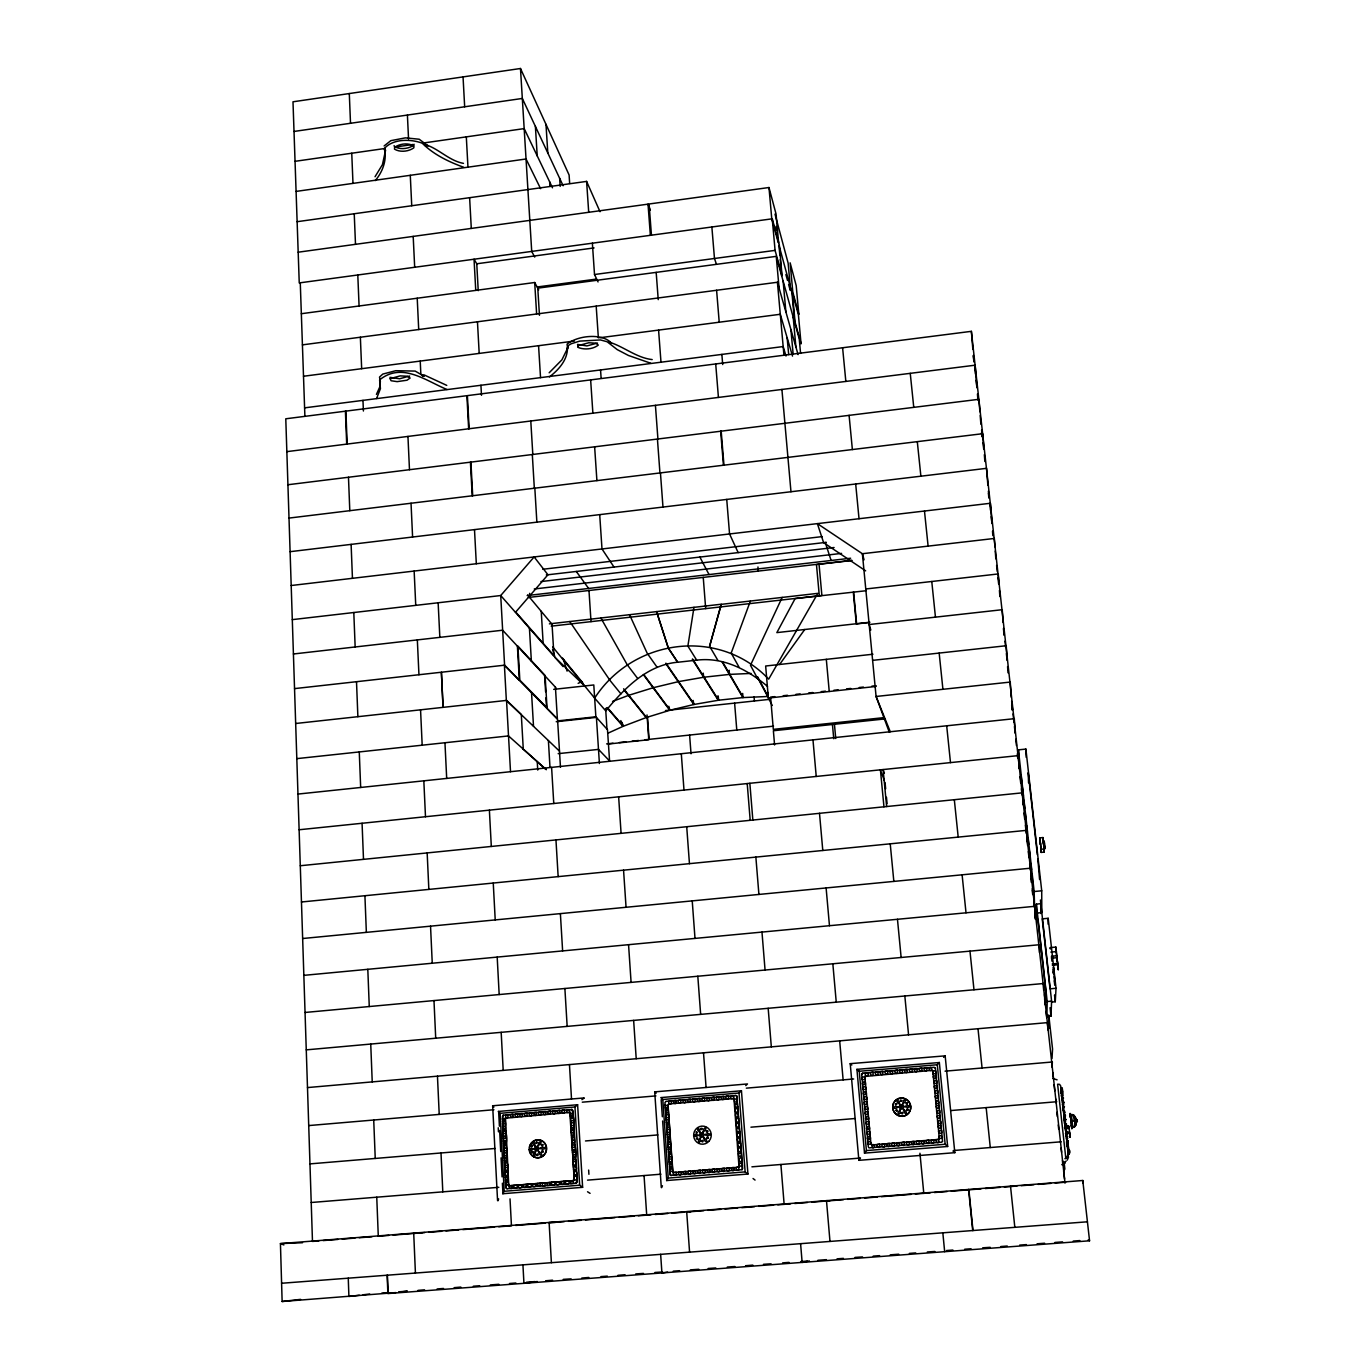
<?xml version="1.0" encoding="UTF-8"?>
<svg xmlns="http://www.w3.org/2000/svg" width="1370" height="1370" viewBox="0 0 1370 1370"><rect width="100%" height="100%" fill="white"/><g stroke="black" fill="none" stroke-linecap="round" stroke-linejoin="round"><path stroke-width="1.5" d="M1043.649 990.236L1043.666 983.506L306.263 1049.865M1040.892 849.862L1041.2 852.414L1044.214 852.123L1043.717 845.376M1082.762 1183.063L1082.779 1180.495L280.439 1243.6L282.134 1301.5L395.827 1292.595M868.135 1114.135C868.922 1107.645 860.942 1115.471 868.118 1114.17M867.227 1104.22C868.374 1100.435 862.638 1100.624 864.436 1104.323M1068.394 1154.841L1065.004 1158.729L1067.247 1157.958L1068.394 1154.841L1060.722 1086.033L1059.575 1084.338L1057.606 1084.218L1065.689 1157.016M722.435 661.693L743.293 697.57L767.679 696.491L767.748 692.312M1048.084 924.133L1048.187 918.294L1042.227 918.859L1050.019 988.832L1056.03 988.284L1048.187 918.294M1040.806 913.55L1040.72 903.703L1036.371 904.114L1047.194 1001.538L1046.903 1016.489L1050.995 1016.129L1051.595 1001.145L1040.412 899.987M1062.092 1092.061C1059.883 1091.856 1065.278 1095.178 1062.127 1096.599M1062.623 1100.761L1063.325 1102.199M1063.548 1109.751L1062.658 1108.467M1063.754 1113.331L1064.781 1114.94M1065.055 1122.938L1065.5 1121.413M1065.5 1126.5L1065.911 1127.75M1066.75 1145.954L1066.528 1141.604M1066.905 1139.823L1067.418 1138.641M1047.81 1029.863L1047.999 1022.585L307.496 1087.574M942.543 1141.313L935.385 1068.206M1049.129 1028.065L1048.615 1015.512M861.764 1074.457L861.953 1073.532M1067.932 1154.687L1069.576 1152.889M1052.023 1058.359L1052.554 1049.043L1048.769 1015.033M1051.509 1002.086L1055.26 1001.744L1056.03 988.284M1052.057 1067.213L1052.365 1061.99L945.043 1071.169M573.413 1180.632L509.846 1185.769L508.715 1184.725L505.513 1118.194L569.338 1112.457L570.485 1113.485L574.167 1180.238L573.242 1180.615L574.304 1178.217L569.8 1112.646M507.037 1188.766L505.804 1187.721L502.584 1126.568C507.962 1127.424 504.211 1120.934 505.136 1118.125C511.421 1118.776 505.342 1110.693 505.667 1117.783M741.273 1153.232L738.516 1153.454L738.738 1156.297L741.495 1156.074L741.581 1155.047L736.872 1096.462M508.561 1184.519L508.201 1182.104L505.53 1182.327M670.409 1175.049L664.947 1102.559L665.94 1101.497M667.43 1137.288L670.101 1137.1L670.204 1135.747L668.081 1105.676L665.186 1105.213M567.077 348.203L566.923 349.264L567.694 348.819M1061.887 1091.188L1062.212 1094.493M1061.459 1088.465C1063.873 1088.739 1061.596 1093.226 1061.236 1091.154M693.973 607.338L687.877 646.075L696.696 660.169C723.274 656.778 747.729 669.776 767.491 686.37M1062.692 1093.637C1064.284 1087.746 1059.421 1093.894 1062.178 1093.859M1062.384 1098.723L1062.504 1096.754M1063.171 1097.901L1062.144 1096.805M1062.606 1100.881L1063.497 1097.918M1063.411 1105.196L1062.538 1104.922M1063.942 1102.319L1063.069 1101.908M1063.308 1107.046L1063.428 1105.093M571.187 1130.592C575.811 1131.38 574.681 1111.601 570.108 1113.211M1064.233 1115.403L1064.37 1113.433M742.043 1163.147L739.286 1163.37L739.475 1166.298L742.335 1165.819L741.495 1156.074M741.153 1151.074C737.968 1154.345 736.632 1146.073 740.896 1148.283M508.201 1182.104L508.03 1177.258L505.273 1177.429M1065.86 1119.461L1064.61 1118.536M503.612 1146.005C508.321 1146.861 507.174 1127.03 502.704 1128.64M737.711 1106.72C734.508 1109.803 733.344 1101.788 737.505 1104.014M1066.339 1123.743L1065.089 1122.835M1066.237 1125.66L1065.466 1126.602M717.88 660.374L709.591 646.28L721.202 604.238L549.404 623.864M1066.819 1128.041L1065.569 1127.133M709.591 646.28L721.322 604.341L817.822 593.364L768.69 679.143C718.959 626.861 633.077 638.66 594.649 698.118L605.763 710.893C624.48 688.339 646.76 665.118 677.671 662.207L668.372 648.181L656.555 611.551L668.372 648.25L677.671 662.258L696.696 660.169M1066.1 1132.134L1066.836 1127.955M1066.134 1161.161L1062.435 1162.907M1063.086 1105.145L1063.582 1104.254M1062.555 1107.953L1063.634 1106.874M1063.548 1109.426L1064.456 1106.48M1064.028 1113.724L1065.124 1112.611L1064.302 1110.659M1064.507 1118.006L1065.295 1116.961M1066.75 1145.628L1067.538 1144.652M1061.253 1095.178L1061.39 1096.36M1065.363 1162.925L1061.767 1164.671M1066.511 1134.891L1065.449 1133.572M1067.298 1132.339L1065.963 1131.123M942.543 1141.261L941.841 1142.186L868.94 1147.872M939.358 1138.967L932.816 1071.049L935.641 1070.809L935.915 1073.618M1066.322 1136.381L1066.699 1134.377M1066.682 1134.617L1067.333 1132.254M861.781 1074.166L862.775 1073.241M864.83 1076.358L870.96 1144.19M669.827 1171.812L672.653 1170.939L670.101 1137.1M1067.675 1138.573L1066.442 1135.439M498.132 1200.702L498.629 1198.887M666.402 1122.578L669.108 1122.355M668.765 1117.458L666.06 1117.68M1067.829 1144.977L1067.316 1142.768M1068.257 1140.97L1066.768 1140.662M750.383 601.036L731.186 653.079L738.961 667.036M559.131 1181.745L511.969 1185.547C513.048 1191.386 507.876 1187.465 508.51 1184.742M1068.908 1149.584L1068.138 1145.08M1069.559 1152.941C1065.312 1155.441 1072.641 1151.93 1068.617 1149.413M414.1 144.278L413.689 145.203C408.397 148.953 400.023 149.912 394.389 146.487L394.098 145.597M572.934 1159.928C577.729 1160.784 576.273 1140.696 571.958 1142.494M574.595 1142.22L574.15 1132.665L571.307 1132.682M1067.196 1160.167L1068.463 1157.359L1068.001 1153.129M571.547 1135.422L574.167 1135.233M573.071 1115.728L570.314 1115.985M782.167 597.423L750.486 665.272L757.798 678.972M661.659 1187.619L662.463 1185.752M1063.582 1171.624L1064.85 1168.987L1064.147 1162.668M508.184 1179.964L505.496 1180.186M504.896 1170.425C509.469 1172.069 508.818 1160.202 504.571 1162.787M507.174 1162.514L506.643 1148.317L503.715 1148.094M384.114 145.956L390.827 140.665L405.4 137.856L419.186 139.226L428.039 145.888L425.385 145.768M505.599 1131.158L502.927 1131.38M502.67 1126.534L502.79 1115.248L572.146 1109.477M376.425 394.406L379.764 386.991L380.38 381.357M376.596 398.499L380.432 388.652L379.61 379.884C401.975 361.817 425.659 380.706 446.962 389.491M1066.031 1130.592L1065.346 1129.89M1067.675 1143.162L1067.607 1144.738M1074.765 1125.524L1075.09 1125.044A8.511 4.744 -27.4 0 0 1076.152 1123.383L1076.221 1123.417A8.734 8.014 62.9 0 1 1075.262 1125.609L1074.919 1126.037A10.121 7.826 53 0 1 1073.275 1127.253A9.795 6.422 -45.9 0 0 1074.851 1125.249L1075.193 1124.787A8.494 4.298 -25.5 0 0 1076.204 1123.246L1076.186 1123.537A8.682 8.117 69.3 0 1 1075.21 1125.763L1074.851 1126.208M864.915 1076.46L931.942 1070.347M779.598 664.484L804.721 629.515M1065.021 1183.149L971.381 331.334L467.393 395.622L469.139 428.741M375.037 176.73L382.418 164.691L385.604 150.169M375.209 180.617C382.418 172.226 386.648 161.026 384.816 149.912M860.189 1158.404L858.887 1160.339L954.821 1152.684L952.955 1150.988M500.118 1113.331L504.211 1191.284L502.687 1193.732L582.627 1187.328L577.609 1104.734L574.955 1106.977L500.118 1113.331L498.32 1111.447L577.609 1104.734M662.806 1099.493L668.269 1178.063L666.591 1180.546L747.934 1174.039L741.444 1090.777L739.012 1093.02L662.806 1099.493L660.819 1097.593L741.444 1090.777M939.358 1062.538L856.918 1069.353L859.247 1071.271L866.422 1150.577L864.487 1153.112L947.663 1146.485L945.163 1144.275L937.303 1064.747L939.34 1062.452L947.663 1146.485M943.639 1057.349L945.146 1055.688L954.821 1152.684M515.462 612.339L547.949 574.766L534.129 556.939L500.718 595.539L292.307 619.634M745.742 1085.622L747.489 1083.944L654.706 1091.873L661.282 1187.499M581.908 1099.63L584.236 1098.072M741.872 1161.024C738.413 1164.055 737.711 1155.646 741.752 1158.404M1065.243 1121.722L1065.877 1119.358M739.012 1167.034L733.977 1098.74M741.992 1169.638L742.266 1165.99M740.348 1141.227C737.214 1144.07 735.93 1136.227 740.177 1138.453M739.954 1136.278C736.7 1139.258 735.639 1131.226 739.8 1133.521M739.577 1131.346C736.306 1134.326 735.262 1126.294 739.406 1128.589M739.201 1126.414C735.724 1129.496 735.022 1121.174 739.029 1123.674M549.147 372.794L561.888 359.865L568.071 347.295M549.404 376.921C559.491 369.249 569.526 357.775 567.06 344.11C578.311 335.051 603.023 333.133 611.482 343.236M738.43 1116.584C735.159 1119.547 734.132 1111.55 738.276 1113.827M672.173 1166.675L669.433 1166.897M497.567 1200.617L492.652 1105.778L583.808 1097.952M738.053 1111.669C734.919 1114.512 733.669 1106.703 737.882 1108.929M669.091 1161.966L671.814 1161.743M671.471 1156.794L668.8 1156.982M671.129 1151.862L668.406 1152.101M670.786 1146.947L668.115 1147.135M409.613 376.014L399.629 378.771L389.936 377.349M670.444 1142.015L667.772 1142.203M669.742 1132.185L667.087 1132.373M669.399 1127.287L666.676 1127.51M597.525 343.048L586.908 345.925L577.506 344.401M574.081 1179.604C578.328 1181.916 577.849 1173.867 573.944 1176.779M573.824 1174.672C578.072 1176.916 577.472 1169.038 573.653 1171.864M573.533 1169.757C577.746 1172.052 577.232 1164.038 573.362 1166.949M508.39 1184.913L505.667 1185.136M573.225 1164.842C577.489 1167.069 576.89 1159.208 573.071 1162.034M668.029 1107.696L665.375 1107.902M575.349 1154.807L572.711 1154.996M572.352 1150.132L575.058 1149.909M574.749 1145.012L572.061 1145.234M574.458 1140.131L571.838 1140.319M505.153 1175.323C509.383 1177.532 508.869 1169.723 505.016 1172.514M668.834 1104.049L667.875 1104.836L672.944 1172.001M742.197 1169.672L670.581 1175.409M938.981 1139.361L872.125 1144.943L870.892 1144.138M1062.572 1103.021L1062.966 1100.915M1063.565 1104.357L1063.976 1102.199M1065.363 1128.075C1065.055 1125.592 1069.696 1124.599 1069.216 1128.503M1067.881 1143.025L1068.292 1140.885M1062.127 1091.547L1061.579 1091.873M507.311 1165.305L504.639 1165.527M507.054 1160.424L504.383 1160.647M573.585 1125.489L570.965 1125.678M506.797 1155.544L504.211 1155.715M931.84 1070.227C931.463 1062.983 925.795 1071.974 932.216 1070.432M573.294 1120.609L570.673 1120.814M503.869 1150.886L506.54 1150.663M506.027 1140.919L503.355 1141.141M578.14 683.322L581.873 681.626M608.246 733.053L623.042 726.357L620.815 720.603M505.77 1136.055L503.098 1136.278M1061.116 1092.969L1061.921 1093.157M504.999 1121.499L502.413 1121.688M559.662 1110.402C560.998 1117.663 553.223 1109.649 559.679 1110.419M564.389 1110.025C557.915 1109.306 565.724 1117.252 564.354 1109.991M612.561 701.423L628.419 695.412M607.321 707.537L623.401 726.203L646.178 717.572L624.532 690.548M690.12 1099.357C686.695 1098.141 686.61 1103.946 690.412 1102.114M628.813 695.275L653.096 687.757M668.817 706.269L669.81 710.294L646.537 717.452L623.624 688.802M424.871 144.569C437.818 147.84 449.137 160.924 463.471 163.355M608.845 342.055C622.956 345.993 636.365 357.861 652.188 359.574M1067.966 1154.002L1068.651 1154.328M511.935 1185.564L509.64 1185.752M516.644 1185.187C519.675 1188.972 511.832 1189.434 513.973 1185.375M653.49 687.654L678.218 681.695M693.134 700.43L693.871 704.505L670.187 710.174L643.746 674.519M544.9 1182.892L545.123 1185.701M549.61 1182.515L549.849 1185.324M554.336 1182.139C557.179 1185.803 549.593 1186.471 551.682 1182.327M537.519 1183.475L537.674 1186.283L540.414 1186.077M556.408 1181.95C554.062 1186.146 561.923 1185.427 559.097 1181.728L573.225 1180.615L573.482 1183.406L570.759 1183.611L570.708 1180.803M568.516 1180.991C571.598 1184.673 563.464 1185.392 565.861 1181.18M503.441 1115.266L502.43 1116.464L506.232 1188.03M668.577 1103.98L733.686 1098.569M575.965 1183.2L577.301 1182.002L573.003 1110.488L571.53 1109.392M738.961 1167.189L673.937 1172.497L672.55 1171.71M1063.771 1111.224L1063 1109.083M1065.278 1117.064L1065.398 1115.06M1067.966 1148.916L1067.761 1147.032M1061.647 1093.072L1061.784 1092.198M809.379 1260.931L802.135 1262.404L800.594 1243.669M695.378 1170.699C696.799 1178.131 688.785 1169.877 695.395 1170.716M569.167 1112.423C563.104 1113.399 569.869 1105.659 569.886 1112.56M676.42 1175.1L673.663 1175.306L672.875 1172.189M733.772 1167.634C727.624 1166.658 735.022 1175.083 733.858 1167.6M733.275 1098.5C726.888 1099.87 733.96 1091.256 733.96 1098.654M678.612 681.609L703.683 677.242L703.221 673.115M717.794 696.131L718.257 700.275L694.247 704.42L666.077 663.32M421.446 374.883L424.152 374.935L446.757 385.381M667.584 1272.062L661.915 1272.936L660.648 1254.338M569.663 183.443L569.098 174.983L520.48 68.5L292.992 101.791L299.242 282.922L772.252 218.806L779.273 244.528L782.03 275.37L775.077 250.385L772.252 218.806M294.002 131.452L522.33 98.452L563.121 185.755M295.047 161.317L385.073 148.474M395.485 146.984L413.021 144.484M422.559 143.114L524.179 128.609L552.504 187.81M296.074 191.406L526.046 158.988L540.602 188.666M297.119 221.7L586.6 181.405L600.026 211.733M298.18 252.2L648.027 204.147L650.356 210.107M778.605 242.558L776.037 213.96L768.981 187.519L649.089 203.993L651.435 235.178M594.066 247.919L476.76 263.776L478.233 290.68M540.191 1186.112L540.225 1183.252M301.332 313.713L534.694 282.511L538.701 289.858M592.371 243.192L594.511 274.514L775.077 250.385M537.348 1281.515L523.939 1283.313L522.929 1264.852M537.331 286.964L596.207 279.12M302.41 344.863L777.424 282.254L798.076 354.607M303.506 376.253L574.372 341.044M599.632 337.756L780.283 314.278L792.528 356.114M304.602 407.849L783.16 346.559L786.003 356.029M286.844 451.638L975.132 365.191L976.947 387.83M287.923 484.74L978.916 399.304L979.893 411.771M289.001 518.083L982.718 433.691L983.934 449.36M399.406 1292.133L407.335 1291.174M290.097 551.682L986.571 468.334L987.856 485.288M359.3 1295.232L348.905 1296.482L348.254 1278.176M363.118 1294.787L369.677 1293.999M291.193 585.521L990.442 503.269L991.948 523.528M542.811 569.269L822.325 536.595M546.322 574.955L826.333 542.332M540.944 581.582L834.09 547.52M534.249 588.98L841.591 553.394M527.159 595.556L850.616 558.224M528.443 597.457L851.524 560.381M852.072 560.45L816.469 564.56L819.328 596.036M282.134 1301.5L300.595 1299.359M293.42 653.987L502.636 630.217L555.758 687.534M865.771 588.98L998.268 573.944L998.987 584.219M551.202 626.158L821.88 595.436L819.02 563.943M865.874 590.761L795.114 598.604L776.858 632.615L869.933 622.237M868.922 622.528L856.318 623.932L853.304 592.183M1069.336 1153.437L1068.309 1153.454M294.55 688.613L504.588 665.186L519.35 680.205L517.398 646.143M553.703 689.367L593.792 684.966L595.864 716.784L607.492 729.696L609.564 760.932L598.502 749.39L558.172 753.654M872.947 654.226L765.659 666.008L768.347 698.066L772.286 705.447M704.094 677.191L729.405 674.417L729.2 670.255M295.68 723.497L506.54 700.412L521.302 714.524L523.271 749.099M872.621 660.357L1006.231 645.732L1007.173 660.323M544.9 1185.735L542.52 1185.906L542.246 1183.098M549.627 1185.358L547.246 1185.529L546.955 1182.704M692.706 659.193L718.651 700.207L742.9 697.587L742.694 693.425M774.803 696.628L770.591 697.09L773.314 729.371L883.462 717.674M783.246 695.72L787.476 695.275M795.919 694.35L800.131 693.905M808.574 692.997L812.804 692.535M821.246 691.627L825.459 691.165M833.902 690.257L838.132 689.795M846.574 688.887L850.787 688.442M859.23 687.517L863.442 687.072M871.885 686.147L876.115 685.702M557.744 720.894L595.864 716.784M768.347 698.066L876.012 686.456M556.22 721.716L596.412 717.383L599.409 763.484M665.443 710.568L769.084 699.402M296.81 758.637L508.51 735.93L546.356 769.717M606.636 743.876L613.024 743.208M619.394 742.523L625.782 741.838M632.169 741.17L638.557 740.485M644.928 739.8L773.536 726.151M608.503 744.013L648.781 739.731L647.017 714.934M884.797 718.942L773.382 730.741L774.581 744.955M297.958 794.069L1014.314 718.685L1015.153 733.019M1062.041 1088.174L1061.168 1088.328L1062.401 1088.122M1018.869 758.089L1018.424 749.852L1025.89 749.082L1041.714 890.808L1041.816 912.608L1034.761 913.276M299.122 829.758L1018.407 755.606L1019.109 768.707M1062.195 1093.346L1061.63 1093.174M300.287 865.737L1022.534 792.819L1023.133 804.909L1022.688 800.885M301.468 901.991L1026.695 830.34L1027.175 841.385M1040.241 844.023L1039.899 837.875L1042.93 837.567L1043.906 846.026M1041.2 852.414L1041.183 849.263L1044.214 848.972M302.65 938.518L1030.891 868.169L1031.387 882.383M1034.538 905.364L1034.144 891.528L1041.714 890.808M303.849 975.354L1035.103 906.289L1035.446 919.253L1035.035 915.16M305.048 1012.464L1039.368 944.735L1039.487 952.578M1050.328 947.612L1050.328 948.982L1050.311 947.578L1055.876 947.115L1058.291 969.96L1057.623 961.654M1050.876 952.099L1056.424 951.602M1051.407 956.26L1056.972 955.746M1051.492 957.048L1051.595 958.195L1057.143 957.681M1052.246 963.932L1057.811 963.418M1052.348 965.268L1057.897 964.771M1068.412 1154.242L1069.508 1153.061M1047.194 1001.538L1051.595 1001.145M308.729 1125.575L493.919 1109.734M582.284 1102.182L655.905 1095.897M746.359 1088.157L853.664 1078.978M665.957 1101.36L735.913 1095.521M734.166 1098.946L737.077 1099.048M851.815 1065.038L850.119 1063.668L945.163 1055.859M859.247 1071.271L937.303 1064.747M862.706 1073.121L934.169 1067.281L935.402 1068.309M933.107 1073.875L935.915 1073.635M502.191 1118.947L504.948 1118.793M737.3 1101.857L734.56 1102.079L734.508 1099.75M502.447 1123.794L505.188 1123.64M570.502 1118.125L573.122 1117.834M665.529 1110.094L668.183 1109.803M1053.102 1078.618L1057.092 1079.817M665.666 1112.817L668.372 1112.594M665.803 1114.923L668.526 1114.683M570.725 1122.92L573.482 1122.766M503.03 1133.555L505.701 1133.332M571.085 1127.852L573.773 1127.63M666.145 1119.804L668.92 1119.65M503.287 1138.419L505.872 1138.145M666.539 1124.77L669.211 1124.479M738.601 1118.691C734.919 1116.413 735.125 1124.325 738.824 1121.499M503.543 1143.282L506.129 1143.008M571.598 1137.562L574.372 1137.391M666.882 1129.668L669.605 1129.445M309.962 1163.883L495.101 1148.471M585.487 1140.953L657.857 1134.925M750.931 1127.185L854.812 1118.536M951.003 1110.539L1056.767 1101.737M667.224 1134.583L669.896 1134.292M864.436 1104.477L867.227 1104.254M936.035 1103.603C943.536 1103.809 933.912 1097.164 936.035 1103.586M503.972 1152.975L506.729 1152.804M572.266 1147.392L574.955 1147.169M667.515 1139.429L670.307 1139.275M504.314 1157.907L507.003 1157.684M572.472 1152.221L575.246 1152.067M667.926 1144.412L670.649 1144.19M572.848 1157.188L575.468 1156.914M668.269 1149.327L670.923 1149.053M740.502 1143.333C736.495 1141.056 737.334 1149.036 740.725 1146.159M504.828 1167.685L507.431 1167.411M668.611 1154.259L671.334 1154.037M668.954 1159.191L671.677 1158.969M1064.439 1127.784L1069.062 1127.407L1069.764 1133.898M669.245 1164.072L672.036 1163.918M1066.545 1132.579L1069.628 1132.322M1066.596 1133.487L1069.713 1133.315M937.988 1123.537L940.813 1123.314M866.422 1150.577L945.163 1144.275M669.639 1169.072L672.379 1168.85M311.23 1202.5L498.834 1187.311M587.542 1180.135L660.905 1174.193M751.907 1166.829L860.497 1158.044M953.674 1150.509L1061.219 1141.792M506.951 1188.766L576.29 1183.218L576.821 1179.382M504.211 1191.284L579.664 1185.204L582.627 1187.328M668.269 1178.063L745.143 1171.881L747.934 1174.039M318.85 1240.929L312.48 1241.425L285.782 418.792L466.896 395.69L468.66 428.81M323.097 1240.586L337.962 1239.422M342.209 1239.096L354.95 1238.086M359.18 1237.761L371.921 1236.75M388.857 1235.415L378.291 1236.254L376.75 1197.192M393.087 1235.089L424.786 1232.589M429.015 1232.264L441.705 1231.27M445.918 1230.928L458.608 1229.935M462.837 1229.609L494.536 1227.109M498.766 1226.784L511.455 1225.79L510.017 1198.887M515.668 1225.448L545.26 1223.119M549.49 1222.793L564.286 1221.629M568.516 1221.304L581.188 1220.293M585.418 1219.968L615.01 1217.639M619.24 1217.313L634.036 1216.149M638.266 1215.806L650.938 1214.813M655.168 1214.488L667.858 1213.495M672.088 1213.152L684.777 1212.159M689.007 1211.816L703.803 1210.669M708.033 1210.326L720.723 1209.333M724.953 1208.991L737.625 1207.997M741.855 1207.672L754.545 1206.679M758.774 1206.336L773.571 1205.172M777.8 1204.846L790.49 1203.853M794.72 1203.511L807.409 1202.517M811.656 1202.175L843.389 1199.692M847.619 1199.349L860.309 1198.356M864.538 1198.031L877.245 1197.02M881.475 1196.695L911.084 1194.366M915.314 1194.024L930.144 1192.859M934.374 1192.534L947.081 1191.54M951.328 1191.198L980.971 1188.869M985.201 1188.543L1000.032 1187.379M1004.279 1187.036L1016.985 1186.043M1021.215 1185.701L1033.922 1184.707M1038.152 1184.382L1050.858 1183.372M1055.105 1183.046L1065.689 1182.207M1069.353 1153.386L1068.275 1153.985M281.586 1283.262L1087.42 1221.8M381.819 1293.109L388.344 1292.544M398.67 1291.841L407.078 1291.208M417.987 1290.386L424.597 1289.821M437.133 1288.947L443.52 1288.468M454.155 1287.663L460.851 1287.081M473.301 1286.225L479.688 1285.745M490.323 1284.94L498.834 1284.289M509.486 1283.502L515.856 1283.022M526.508 1282.217L535.019 1281.584M545.654 1280.779L552.555 1280.179M563.224 1279.374L571.17 1278.861M581.805 1278.056L588.826 1277.457M600.951 1276.617L607.321 1276.138M617.956 1275.333L625.08 1274.734M635.749 1273.929L643.489 1273.415M654.946 1272.473L662.635 1271.976M673.269 1271.172L679.64 1270.692M690.274 1269.887L698.786 1269.254M708.136 1268.483L715.791 1267.969M727.299 1267.044L734.937 1266.531M745.571 1265.726L752.832 1265.109M763.467 1264.322L771.087 1263.808M782.63 1262.883L789.017 1262.386M800.868 1261.564L807.255 1261.085M817.89 1260.297L826.401 1259.646M837.036 1258.842L843.406 1258.362M854.983 1257.42L862.552 1256.924M873.187 1256.136L879.574 1255.639M890.209 1254.851L898.72 1254.201M909.355 1253.413L915.742 1252.933M927.336 1251.975L934.888 1251.478M946.499 1250.536L952.886 1250.056M964.686 1249.252L971.073 1248.755M982.684 1247.813L990.219 1247.316M1000.871 1246.529L1007.258 1246.032M1019.691 1245.107L1026.421 1244.594M1037.056 1243.806L1044.591 1243.224M1054.951 1242.453L1062.606 1241.871M1073.241 1241.083L1079.851 1240.569M1082.779 1180.495L1089.561 1240.792L388.155 1293.537L387.419 1275.196M865.6 1075.775C863.288 1068.703 872.536 1075.964 865.994 1075.758M673.783 1172.48L676.215 1172.275L676.403 1175.083M729.816 674.382L751.034 673.423M302.53 1242.727L280.439 1243.6L283.881 1244.953M421.874 1232.863L413.706 1233.12L415.418 1273.055M422.542 376.133L424.22 376.322L415.178 371.082L395.776 370.705L382.795 374.078L379.49 377.092L380.209 380.278M555.329 1222.348L549.113 1222.468L551.391 1262.678M690.908 1211.662L686.678 1211.645L689.572 1252.146M590.076 1193.356L587.542 1191.763M735.707 1095.435L736.717 1095.794M1067.778 1136.655L1066.905 1136.278M1066.528 1138.538L1067.007 1140.063M1067.607 1142.854L1066.733 1142.563M871.902 1144.892C872.022 1152.478 878.05 1142.974 871.474 1144.789M671.403 1175.546L670.341 1175.237M829.723 1200.839L826.487 1200.651L829.98 1241.425M650.716 363.221L628.453 355.481L617.219 349.607L607.133 341.746L600.505 339.948L579.715 341.113L571.221 343.75L568.567 345.326L567.317 348.442M655.065 1091.993L656.076 1093.277M463.676 167.26C448.624 161.78 433.691 154.639 422.217 143.182C410.452 138.832 392.967 138.644 384.234 148.628L384.61 150.392M755.058 1180.084L753.038 1178.508M1088.157 1239.953L1089.561 1240.792M865.652 570.862L823.61 542.657L817.376 523.631L862.381 553.72L994.346 538.461L994.945 546.853M572.078 1109.495L572.831 1112.971M523.152 749.116L545.825 769.358M559.491 751.154L506.352 700.378L504.4 665.152L557.539 719.216L560.467 767.234M552.555 649.329L555.073 657.463L584.682 685.959M493.868 1107.131L492.652 1105.778M1062.332 1104.58L1063.154 1105.778M553.908 656.127L500.718 595.539L504.588 665.186M555.073 657.463L563.087 666.591M515.959 612.287L553.96 655.613L552.042 624.309L527.638 595.025M606.944 707.691L623.042 726.357M562.471 658.062L582.764 682.825M552.709 646.948L594.649 698.118M620.935 693.888L610.198 680.684L569.766 621.552M637.444 678.201L627.135 664.604L600.899 618.024M643.352 674.622L669.81 710.294M576.29 571.461L588.638 588.466M656.983 667.104L647.171 653.216L629.532 614.702M856.918 1069.353L864.521 1153.146M665.649 663.405L693.871 704.505M614.017 567.077L601.995 548.959L599.7 514.64M692.278 659.244L718.257 700.275M477.137 264.427L474.037 259.221L475.75 290.389M722.024 661.727L742.9 697.587M534.728 257.08L531.714 251.412L520.48 68.5M757.593 676.797L768.073 696.491M757.182 676.814L767.679 696.491M699.882 557.076L709.026 574.561M736.683 1095.914L742.677 1168.644M594.511 274.514L598.056 281.946M738.156 552.607L729.559 533.957L726.734 499.433M890.277 731.751L876.081 696.474L862.381 553.72L864.042 559.816M889.233 732.025L876.081 696.474L1010.255 682.072L1011.197 697.159M621.929 722.367L623.401 726.203M884.369 780.626L880.413 769.837L883.958 806.81M884.404 773.159L883.102 769.563L886.647 806.536M716.424 264.187L714.472 258.485L711.869 226.992M825.271 542.469L831.111 560.484M563.395 659.244L567.094 671.146M870.806 630.029L869.179 624.532L1002.241 609.701L1003.097 622.46M776.807 258.416L799.241 338.818L800.577 353.409M785.883 274.514L787.527 280.473M788.606 284.446L790.25 290.389M778.246 242.61L771.772 218.875L768.981 187.519M774.992 214.114L788.127 263.091L790.593 290.286M932.799 1070.963L933.107 1073.84M670.272 1174.792L665.358 1104.751M1077.128 1119.787L1077.334 1121.568L1077.128 1119.632M1069.987 1137.032L1069.628 1134.24M1072.641 1127.904C1073.053 1128.863 1071.203 1112.406 1071.134 1114.495M1071.46 1125.815L1071.837 1128.88L1071.323 1125.249M1060.928 1088.157L1068.138 1152.941M1043.94 848.578L1043.837 846.523M1040.909 848.869L1040.806 846.814M1051.595 958.195L1051.954 961.192M1063.839 1117.817L1064.147 1120.369M1043.238 841.266L1043.58 844.194M1056.955 957.253L1057.212 961.603M1069.816 1135.131L1070.038 1136.792L1069.319 1131.877M1068.925 1127.441C1068.48 1124.753 1069.782 1133.264 1068.634 1125.815M1058.085 967.443L1058.325 969.207L1058.239 967.871M1068.857 1153.951L1069.508 1151.81M1043.906 849.571L1044.214 852.123M1057.16 959.668L1057.126 960.678M1039.899 837.875L1040.549 844.502M1040.429 843.372L1040.07 840.752L1040.429 844.776M1070.878 1119.53L1070.107 1113.365L1071.032 1120.9M1053.461 970.782L1053.273 969.498L1053.427 971.484M1053.359 972.871L1053.188 971.604L1053.324 973.573M1054.849 996.024L1055.037 997.291L1054.883 995.408M1044.591 845.547C1046.063 857.26 1043.289 832.018 1044.454 844.382M1056.732 957.287L1055.842 947.064M1055.328 985.321L1053.376 967.237L1053.53 969.241M1054.129 976.759L1055.02 984.756M1054.249 980.8L1054.694 984.756M1054.523 995.048L1055.26 1001.744M1037.381 854.76L1028.219 772.714L1028.562 782.886M1037.861 858.956L1039.573 879.506M1066.357 1123.657L1066.545 1125.592M1061.973 1090.623L1062.161 1093.705M1050.054 1007.686L1050.995 1016.129M1037.895 919.253L1045.67 989.226L1045.515 1002.617L1044.574 994.106M1018.424 749.852L1034.144 891.528M1021.027 774.906L1021.951 783.332M1022.414 787.544L1023.356 795.97M1023.818 800.166L1024.76 808.591M1025.222 812.804L1025.925 819.123M1026.627 825.425L1027.329 831.744M1028.031 838.063L1028.716 844.382M1029.418 850.684L1030.12 857.003M1030.822 863.323L1031.524 869.642M1031.987 873.837L1032.586 882.143M1044.574 995.373L1045.738 1005.922M974.019 361.629L973.334 355.446L973.864 361.8M974.721 367.828L975.406 374.01M976.091 380.209L976.776 386.391M981.605 430.111L982.307 436.396M983.009 442.681L983.694 448.966M988.369 491.145L989.071 497.533M989.791 503.903L990.493 510.291M991.195 516.661L991.914 523.049M996.606 565.467L997.274 571.564M997.959 577.66L998.627 583.757M1003.611 628.779L1004.296 634.961M1004.981 641.16L1005.683 647.342M1006.368 653.541L1007.053 659.741M1011.659 701.354L1012.584 709.728M1013.046 713.924L1013.971 722.315M1014.434 726.511L1015.136 732.796M1019.999 776.756L1020.684 782.784M1021.352 788.812L1022.02 794.857M1024.024 813.009L1024.691 819.089M1025.376 825.168L1026.267 833.285M1026.712 837.327L1027.62 845.478M1028.305 851.609L1028.973 857.723M1029.658 863.853L1030.343 869.984M1035.343 915.229L1035.806 919.373M1044.591 998.679L1045.293 1004.998M1045.995 1011.334L1046.697 1017.653M1047.399 1023.972L1047.862 1028.202M1052.776 1072.556L1053.444 1078.652M1054.129 1084.732L1054.797 1090.828M1055.688 1098.946L1056.15 1103.004M1061.133 1148.06L1061.596 1152.187M1062.504 1160.441L1062.966 1164.568M1063.873 1172.823L1064.558 1179.022M1032.346 890.072L1032.655 894.336M1056.835 1112.337L1057.315 1116.55M1058.239 1124.975L1058.702 1129.188M718.188 696.08L718.651 700.207M1040.532 843.321L1040.875 846.335M1071.066 1120.814L1071.289 1122.835M1064.267 1121.499L1064.507 1123.708M1057.041 958.589L1056.938 957.579M1043.461 844.468L1043.238 842.293M1071.186 1122.287L1071.563 1126.431L1071.323 1123.588M1040.686 845.667L1041.183 849.263M1010.512 1186.18L1014.827 1227.332M1031.25 878.307L1031.661 882.4M1032.295 888.548L1032.929 894.696M1033.768 902.881L1034.196 906.974M1015.786 739.252L1016.437 745.503M1017.293 753.825L1017.722 757.987M910.245 373.342L913.756 407.352M917.301 441.654L920.88 476.195M924.476 511.027L928.106 546.116M931.771 581.496L935.453 617.151M939.169 653.079L942.92 689.298M946.687 725.809L950.489 762.611M954.325 799.703L958.195 837.104M962.1 874.813L966.021 912.814M969.977 951.14L973.984 989.774M978.009 1028.733L982.067 1068.001M986.16 1107.611L990.287 1147.546M968.864 1189.451L972.991 1230.517M968.573 1189.485L972.717 1230.534M942.834 1232.829L944.666 1251.683M1069.901 1135.85L1069.987 1137.032M885.037 782.424L885.654 788.778M886.458 797.237L887.075 803.591M842.601 347.757L845.838 381.425M849.092 415.35L852.38 449.548M855.685 484.004L859.024 518.733M890.226 843.817L893.839 881.407M897.47 919.287L901.135 957.493M904.834 995.99L908.567 1034.812M919.938 1153.232L923.791 1193.373M853.613 591.977L856.61 623.71M940.813 1123.28C941.858 1119.376 936.087 1119.735 937.988 1123.503M834.45 724.268L835.734 738.516M832.446 724.49L833.748 738.738M826.315 659.347L829.244 691.49M794.617 322.258L791.946 292.786L778.965 245.196L779.872 255.471M793.196 317.138L795.901 346.952M861.696 1074.354L868.357 1146.981M790.918 329.536L793.127 353.991M783.126 281.055L785.9 311.949M780.249 259.581L781.722 276.021M787.151 337.756L788.675 354.59M776.088 226.358L776.447 230.451M850.239 1063.822L858.887 1160.339M779.068 287.991L776.242 256.361L537.776 288.162L539.455 315.288M777.424 282.254L783.897 354.693M781.91 389.457L790.969 491.744M812.975 739.869L816.229 776.447M819.5 813.318L822.788 850.479M826.11 887.948L829.466 925.709M832.84 963.778L836.248 1002.172M839.673 1040.875L843.132 1079.885M757.952 566.974L758.295 571.136M754.065 696.851L754.408 700.978M716.596 290.269L719.216 322.224M721.87 354.402L722.692 364.54M971.381 331.334L972.854 349.418M715.705 363.94L718.428 397.437M721.185 431.173L723.959 465.166M749.852 783.297L752.849 820.048M755.863 857.089L758.912 894.439M761.977 932.079L765.059 970.029M768.176 1008.303L771.327 1046.868M780.9 1164.483L784.137 1204.35M720.671 431.242L723.446 465.235M747.215 783.572L750.195 820.322M734.611 703.118L736.786 730.056M980.201 415.607L980.886 424.238M981.536 432.56L981.862 436.705M977.444 394.012L977.94 400.194M984.345 454.669L984.876 461.519M703.238 577.301L705.687 608.622M739.012 1093.02L745.143 1171.881M988.455 493.251L988.815 497.995M656.179 272.373L658.234 299.636M992.514 531.149L992.839 535.67M689.607 735.056L691.028 753.774M658.576 330.101L660.991 362.211M648.027 204.147L650.373 235.332M655.425 405.349L657.925 438.999M660.443 472.89L662.977 507.054M681.301 753.74L683.99 790.079M686.712 826.726L689.452 863.665M692.227 900.878L695.001 938.416M697.809 976.245L700.652 1014.365M703.512 1052.811L706.081 1087.489M657.429 439.051L659.946 472.958M995.254 551.048L995.819 558.857M690.206 1099.305L690.412 1102.096M647.462 716.664L649.072 739.372M999.432 590.367L999.86 596.532M661.162 1099.733L662.344 1116.755M662.635 1121.003L666.762 1180.563M1003.491 628.316L1003.953 635.063M596.19 306.144L598.365 337.928M600.557 369.951L601.105 378.017M586.6 181.405L588.706 212.281M590.641 379.901L592.885 413.209M618.641 796.826L621.089 833.354M623.555 870.173L626.056 907.282M628.556 944.683L631.09 982.393M633.642 1020.41L636.211 1058.719M644.054 1175.563L646.708 1215.156M594.631 446.825L596.909 480.63M605.608 708.41L606.978 729.114M588.98 590.47L591.018 621.637M1007.584 666.556L1007.995 672.807M559.645 178.323L560.176 186.406M545.979 124.327L547.812 153.012M549.661 181.868L549.918 186.012M1011.694 705.122L1011.985 709.968M535.396 126.417L537.228 155.906M534.694 282.511L536.629 313.987M538.564 345.702L540.534 377.64M588.655 1170.066L588.912 1174.295M555.432 687.175L557.367 718.908L546.562 707.913L545.945 697.792M574.955 1106.977L579.664 1185.204M573.876 1130.353L573.996 1132.459M575.64 1159.705L575.76 1161.811M575.931 1164.62L576.068 1166.726M576.222 1169.535L576.359 1171.641M576.53 1174.45L576.65 1176.573M530.789 421.001L532.81 454.463M534.831 488.182L536.869 522.158M551.596 767.371L553.771 803.505M555.963 839.93L558.155 876.629M560.381 913.619L562.625 950.917M564.885 988.506L567.163 1026.387M569.458 1064.576L571.513 1099.031M532.313 454.532L534.334 488.234M541.236 611.345L543.154 643.283M544.609 675.513L545.585 691.713M548.394 740.553L549.986 767.251M529.625 593.347L529.865 597.474M563.823 1181.351C566.769 1185.153 558.737 1185.701 561.135 1181.574M529.437 628.248L531.372 661.213M537.245 761.583L537.742 770.06M531.543 692.775L533.512 726.323M535.499 1183.646C538.324 1187.465 530.687 1187.893 532.81 1183.851M506.54 700.412L510.513 771.704M530.789 1184.022C533.615 1187.858 525.977 1188.269 528.101 1184.228M526.08 1184.399C528.906 1188.235 521.268 1188.646 523.391 1184.622M477.462 321.796L479.192 353.409M480.938 385.261L481.487 395.296M463.043 76.908L464.67 106.791M466.314 136.863L467.958 167.174M469.619 197.691L471.297 228.413M521.371 1184.776C524.196 1188.612 516.558 1189.023 518.682 1184.999M1019.092 762.199L1019.417 768.382M470.92 462.118L472.701 495.735M474.499 529.608L476.315 563.755M489.381 810.149L491.316 846.454M493.251 883.033L495.221 919.921M497.19 957.099L499.177 994.551M501.18 1032.329L503.201 1070.398M470.424 462.169L472.205 495.803M505.256 1126.345L505.359 1128.418M506.283 1145.782L506.403 1147.872M507.585 1170.203L507.688 1172.309M507.842 1175.1L507.945 1177.207M498.629 1111.447L499.416 1126.208M499.622 1130.438L500.735 1151.536M501.06 1157.873L502.054 1176.864M502.396 1183.183L502.944 1193.732M498.252 1127.767L498.457 1131.843M1020.633 774.615L1020.838 778.639M438.143 602.766L439.838 637.358M444.959 742.745L446.688 778.417M417.216 298.215L418.706 329.536M420.23 361.081L420.83 373.787M407.404 115.063L408.551 139.072M410.281 175.309L411.736 205.74M413.192 236.393L414.682 267.27M407.952 436.431L409.476 469.704M411.034 503.235L412.593 537.023M414.151 571.067L415.744 605.352M417.336 639.91L418.946 674.742M420.556 709.831L422.183 745.194M423.827 780.831L425.488 816.743M427.166 852.928L428.844 889.404M430.54 926.171L432.252 963.23M433.982 1000.579L435.711 1038.22M437.458 1076.169L439.222 1114.409M441.003 1152.975L442.801 1191.849M357.793 274.976L359.077 305.99M360.361 337.225L361.663 368.684M362.964 400.382L363.41 411.017M349.299 93.554L350.514 123.283M351.748 153.234L352.981 183.374M354.231 213.737L355.498 244.322M387.145 1275.213L387.881 1293.554M345.891 411.12L347.175 444.068M348.477 477.257L349.795 510.685M351.114 544.37L352.45 578.311M353.802 612.51L355.155 646.982M356.508 681.695L357.878 716.681M359.265 751.942L360.67 787.476M362.074 823.267L363.495 859.35M364.917 895.723L366.355 932.371M367.811 969.309L369.266 1006.539M370.739 1044.06L372.229 1081.889M373.719 1120.026L375.243 1158.455M345.411 411.188L346.696 444.12M1025.89 749.082L1026.198 757.336M300.27 282.768L304.893 416.343M1032.723 886.219L1032.98 894.37M1036.371 904.114L1036.73 919.835M1042.93 837.567L1042.947 840.82M529.556 1147.204A9.008 8.614 -76.2 0 1 543.171 1141.518A9.008 8.614 -76.2 0 1 542.109 1156.657A9.008 8.614 -76.2 0 1 529.402 1149.55A11.388 5.754 14.2 0 1 530.413 1148.625L531.286 1148.3A9.761 2.517 26.7 0 1 533.341 1148.762L533.358 1149.139A9.898 1.747 -34 0 1 531.389 1150.064L530.926 1150.098A11.388 4.795 -21.9 0 1 529.419 1149.464M1072.213 1114.906A9.847 8.169 -67 0 1 1073.669 1115.659L1074.114 1116.019A8.614 8.151 83.6 0 1 1075.553 1118.006L1075.57 1118.177A8.682 4.127 17.3 0 0 1074.936 1117.492M1074.063 1126.945A10.087 8.169 56.6 0 1 1073.6 1127.27M1074.577 1117.167A8.682 4.127 17.3 0 0 1074.183 1116.841L1073.737 1116.447A10.121 6.096 36.3 0 0 1072.23 1115.129M532.844 1151.588C533.512 1155.424 529.71 1150.098 532.844 1151.588M869.488 1128.931C862.381 1131.089 870.155 1122.15 869.488 1128.931M869.95 1133.915C862.689 1135.867 870.584 1127.185 869.95 1133.915M870.395 1138.898C863.134 1140.85 871.046 1132.168 870.395 1138.898M868.049 1144.121C875.55 1145.012 866.2 1137.597 868.049 1144.121M869.042 1123.948C861.644 1125.541 869.864 1117.372 869.042 1124.085M868.597 1118.982C861.336 1120.917 869.231 1112.269 868.597 1118.982M867.689 1109.049C860.446 1110.984 868.323 1102.353 867.689 1109.049M865.891 1089.253C858.562 1090.982 866.576 1082.694 865.891 1089.253M866.782 1099.151C859.538 1100.898 867.535 1092.609 866.782 1099.151M866.337 1094.202C859.007 1095.931 867.022 1087.626 866.337 1094.202M864.984 1079.389C857.671 1081.153 865.703 1072.796 864.984 1079.389M865.429 1084.321C858.117 1086.05 866.131 1077.762 865.429 1084.321M697.741 1139.361C694.624 1139.309 698.083 1135.73 697.741 1139.361M895.929 1110.419C897.898 1113.81 897.299 1107.405 895.929 1110.419M535.43 1151.468L535.413 1151.999A9.95 1.01 90 0 1 535.259 1154.516L535.088 1155.03A11.542 3.476 -75.6 0 1 533.94 1156.52A11.508 7.415 -49.2 0 1 533.615 1154.293L533.735 1153.763A9.898 4.435 -34.2 0 1 535.088 1151.845L535.43 1151.468M900.432 1106.618C902.196 1110.83 903.498 1103.295 900.432 1106.618M700.464 1137.802L700.43 1138.35A10.035 1.73 89.2 0 1 700.224 1140.902L700.019 1141.415A11.594 4.247 -76 0 1 698.717 1142.94A11.525 7.055 -52.1 0 1 698.512 1140.679L698.666 1140.131A9.915 4.178 -36.1 0 1 700.104 1138.196L700.464 1137.802M907.368 1102.953C907.745 1106.891 903.755 1101.12 907.368 1102.953M700.498 1134.737C702.142 1138.898 703.529 1131.449 700.498 1134.737M939.443 1138.367C946.961 1139.224 937.542 1131.843 939.443 1138.35M900.295 1109.734L900.261 1110.282A10.138 2.894 88.4 0 1 899.936 1112.885L899.679 1113.399A11.662 5.48 -75.8 0 1 898.121 1114.957A11.594 6.405 -55.7 0 1 898.104 1112.663L898.309 1112.097A9.984 3.699 -38.6 0 1 899.919 1110.128L900.295 1109.734M537.537 1148.539C535.447 1152.478 534.985 1144.995 537.537 1148.539M902.916 1103.501L903.258 1103.672A9.967 2.654 -38.2 0 0 904.954 1101.822L905.176 1101.309A11.576 5.394 -53.9 0 0 905.262 1099.219A11.679 6.216 -78.7 0 0 903.601 1100.572L903.327 1101.052A10.138 3.356 86.5 0 0 902.916 1103.501M707.759 1131.055C707.828 1134.976 704.146 1129.274 707.759 1131.055M703.17 1131.637L703.495 1131.791A9.915 2.021 -39.5 0 0 705.327 1129.942L705.619 1129.445A11.542 4.384 -55.6 0 0 705.995 1127.339A11.611 7.141 -76.1 0 0 704.094 1128.692L703.769 1129.188A10.035 4.384 87.7 0 0 703.17 1131.637M542.862 1144.755C542.76 1148.659 539.249 1142.974 542.862 1144.755M538.187 1145.337L538.513 1145.491A9.915 1.593 -39.8 0 0 540.448 1143.659L540.756 1143.145A11.525 3.733 -55.9 0 0 541.321 1141.056A11.542 7.655 -73.7 0 0 539.283 1142.409L538.924 1142.905A9.95 4.983 88.9 0 0 538.187 1145.337M1074.885 1122.372L1075.073 1124.136L1074.885 1122.372M394.611 147.326L394.509 149.142C400.143 152.549 408.517 151.608 413.826 147.857L413.945 146.059C408.311 142.617 399.903 143.559 394.611 147.326M390.159 378.668L391.049 380.74L397.129 381.631L406.993 380.226L410.144 378.034L407.318 376.236L400.16 375.894L390.159 378.668M1075.227 1126.003C1073.789 1128.503 1076.632 1123.725 1075.279 1125.935M578.089 345.685L577.695 347.226C583.86 350.086 592.97 349.367 598.296 345.069L595.847 343.151L588.74 342.774L578.089 345.685M536.423 1154.773C538.77 1157.513 538.581 1152.016 536.423 1154.773M701.406 1141.159C703.718 1143.916 703.666 1138.367 701.406 1141.159M1076.084 1120.591L1075.947 1120.746A8.665 3.356 16 0 1 1074.833 1121.379L1074.457 1121.362A10.052 1.233 25.9 0 1 1072.59 1120.694A9.881 1.935 -36.6 0 1 1073.892 1120.043L1074.662 1119.838A8.511 3.99 -26.1 0 1 1075.912 1120.437L1076.084 1120.591M901.135 1113.125C903.395 1115.933 903.566 1110.282 901.135 1113.125M900.535 1100.298C899.028 1103.107 904.423 1099.767 900.535 1100.298M1073.994 1117.44L1074.491 1118.862L1073.994 1117.44M701.115 1128.435C699.385 1131.209 704.882 1127.938 701.115 1128.435M536.372 1142.152C534.505 1144.875 540.071 1141.689 536.372 1142.152M872.947 1072.282C866.251 1071.58 874.557 1079.68 872.947 1072.282M877.81 1071.871C871.115 1071.186 879.437 1079.269 877.81 1071.871M882.691 1071.46C876.012 1070.929 884.249 1078.772 882.691 1071.46M887.572 1071.049C880.876 1070.518 889.13 1078.361 887.572 1071.049M892.452 1070.655C885.739 1069.953 894.079 1078.07 892.452 1070.655M897.333 1070.244C890.62 1069.542 898.96 1077.659 897.333 1070.244M902.213 1069.833C895.5 1069.131 903.84 1077.248 902.213 1069.833M907.094 1069.422C900.415 1068.686 908.653 1076.854 907.094 1069.422M911.992 1069.011C905.245 1068.514 913.67 1076.306 911.94 1069.045M916.872 1068.617C910.142 1067.915 918.516 1076.032 916.872 1068.617M921.77 1068.206C915.04 1067.504 923.414 1075.638 921.77 1068.206M926.668 1067.795C919.921 1067.093 928.312 1075.227 926.668 1067.795M531.714 1145.44C529.847 1148.882 534.386 1145.012 531.714 1145.44M696.405 1131.757L696.165 1133.469L697.381 1132.802L696.405 1131.757M895.774 1103.655C893.874 1107.029 898.96 1103.398 895.774 1103.655M695.566 1134.737L695.121 1134.976A11.491 6.011 12.1 0 0 693.991 1135.816A11.405 5.069 -20 0 0 695.703 1136.449L696.183 1136.415A9.898 2.123 -33.5 0 0 698.289 1135.473L698.272 1135.096A9.881 2.877 25.6 0 0 696.063 1134.634L695.566 1134.737M938.638 1139.515C931.788 1138.778 940.317 1147.05 938.638 1139.515M898.48 1107.131L898.001 1107.371A9.967 2.654 -32 0 1 895.689 1108.347L895.141 1108.399A11.525 5.377 -16.2 0 1 893.12 1107.782A11.696 6.405 8.2 0 1 894.456 1106.909L895.518 1106.549A10.087 3.476 23.5 0 1 897.966 1106.994L898.48 1107.131M908.053 1110.043C904.765 1112.286 907.693 1105.984 908.053 1110.043M708.29 1138.093C704.916 1140.319 707.81 1134.103 708.29 1138.093M543.256 1151.742C539.848 1154.002 542.726 1147.752 543.256 1151.742M879.557 1144.293C872.776 1143.505 881.201 1151.776 879.557 1144.293M905.176 1106.412L905.21 1106.789A10.069 2.808 21.8 0 0 907.728 1107.371L908.31 1107.32A11.594 5.429 5.9 0 0 910.262 1106.378A11.628 6.525 -15.4 0 0 908.721 1105.744L907.557 1105.573A9.967 3.716 -32.2 0 0 905.176 1106.412M884.472 1143.899C877.69 1143.111 886.116 1151.382 884.472 1143.899M889.387 1143.505C882.588 1142.717 891.031 1151.005 889.387 1143.505M705.31 1134.514L705.327 1134.891A9.864 3.322 20 0 0 707.947 1135.456L708.564 1135.388A11.388 5.617 2 0 0 710.722 1134.428A11.491 6.559 -11.2 0 0 709.061 1133.812L707.81 1133.658A9.898 4.076 -29.7 0 0 705.31 1134.514M512.894 1114.375C506.438 1113.707 514.229 1121.568 512.894 1114.375M894.302 1143.111C887.503 1142.323 895.963 1150.612 894.302 1143.111M517.552 1113.981C511.113 1113.313 518.905 1121.174 517.552 1113.981M540.242 1148.197L540.26 1148.574A9.761 3.579 18.5 0 0 542.914 1149.122L543.547 1149.053A11.32 5.634 -0.7 0 0 545.842 1148.094A11.439 6.542 -8.7 0 0 544.096 1147.495L542.811 1147.341A9.881 4.281 -27.8 0 0 540.242 1148.197M522.227 1113.587C515.771 1112.902 523.58 1120.78 522.227 1113.587M899.217 1142.717C892.418 1141.929 900.878 1150.218 899.217 1142.717M526.902 1113.193C520.514 1112.543 528.289 1120.386 526.902 1113.193M531.577 1112.8C525.189 1112.149 532.964 1119.992 531.577 1112.8M904.131 1142.323C897.333 1141.535 905.793 1149.824 904.131 1142.323M536.252 1112.406C529.779 1111.806 537.811 1119.53 536.252 1112.406M909.063 1141.912C902.265 1141.124 910.725 1149.43 909.063 1141.912M540.944 1112.012C534.488 1111.327 542.28 1119.204 540.944 1112.012M545.62 1111.601C539.078 1110.967 547.127 1118.742 545.62 1111.601M550.312 1111.207C543.736 1110.556 551.836 1118.348 550.312 1111.207M913.978 1141.518C907.18 1140.73 915.657 1149.036 913.978 1141.518M555.004 1110.813C548.531 1110.094 556.34 1118.057 554.97 1110.796M918.91 1141.124C912.095 1140.337 920.589 1148.642 918.91 1141.124M738.67 1167.189C732.111 1166.469 740.177 1174.638 738.67 1167.171M923.842 1140.73C917.027 1139.943 925.521 1148.248 923.842 1140.73M928.774 1140.337C921.959 1139.549 930.453 1147.854 928.774 1140.337M933.706 1139.943C926.873 1139.138 935.385 1147.461 933.706 1139.943M671.18 1100.932C664.724 1100.23 672.601 1108.244 671.18 1100.915M675.941 1100.538C669.485 1099.819 677.362 1107.833 675.924 1100.504M680.684 1100.127C674.228 1099.579 682.054 1107.337 680.684 1100.11M685.445 1099.733C678.938 1098.98 686.849 1107.046 685.445 1099.699M694.967 1098.911C688.511 1098.209 696.405 1106.241 694.967 1098.894M699.745 1098.517C693.254 1097.952 701.132 1105.744 699.727 1098.5M704.505 1098.106C697.981 1097.37 705.91 1105.436 704.505 1098.089M709.283 1097.712C702.793 1096.993 710.722 1105.042 709.283 1097.678M714.044 1097.302C707.571 1096.582 715.5 1104.631 714.044 1097.284M718.822 1096.89C712.297 1096.154 720.243 1104.237 718.822 1096.873M723.6 1096.497C717.126 1095.777 725.055 1103.826 723.6 1096.462M728.378 1096.086C721.904 1095.366 729.833 1103.432 728.378 1096.068M681.01 1171.881C674.434 1171.076 682.414 1179.262 680.993 1171.864M685.788 1171.487C679.263 1170.716 687.243 1178.885 685.788 1171.487M690.583 1171.11C684.007 1170.305 692.004 1178.491 690.583 1171.093M700.19 1170.322C693.648 1169.706 701.577 1177.618 700.19 1170.322M704.985 1169.946C698.443 1169.158 706.44 1177.344 704.985 1169.929M709.797 1169.552C703.238 1168.764 711.27 1176.967 709.797 1169.535M714.609 1169.158C708.016 1168.353 716.03 1176.573 714.592 1169.158M719.404 1168.781C712.862 1167.993 720.877 1176.196 719.404 1168.764M724.233 1168.387C717.623 1167.582 725.655 1175.803 724.216 1168.37M729.046 1167.993C722.487 1167.206 730.501 1175.426 729.046 1167.993M936.121 1075.758C928.672 1075.724 938.176 1082.077 936.121 1075.758M936.618 1080.707C929.168 1080.587 938.587 1087.078 936.618 1080.776M937.097 1085.657C929.648 1085.537 939.084 1092.027 937.114 1085.725M937.594 1090.606C930.127 1090.503 939.58 1096.993 937.594 1090.674M938.073 1095.572C930.607 1095.435 940.094 1101.994 938.09 1095.64M939.049 1105.504C931.6 1105.265 941.087 1111.978 939.049 1105.504M939.546 1110.488C932.079 1110.368 941.532 1116.892 939.546 1110.556M940.043 1115.471C932.559 1115.334 942.063 1121.91 940.043 1115.54M941.019 1125.455C933.552 1125.318 943.022 1131.86 941.019 1125.506M941.515 1130.456C933.895 1130.387 943.673 1137.032 941.515 1130.507M899.782 1104.288L899.336 1103.98A10.104 2.86 27.8 0 1 897.401 1102.439L897.093 1101.977A11.731 5.651 42.7 0 1 896.699 1099.922A11.765 5.771 67.8 0 1 898.497 1100.983L898.84 1101.411A10.155 2.946 82.4 0 1 899.645 1103.775L899.782 1104.288M538.855 1151.536L538.547 1151.742A9.932 4.949 82.3 0 0 539.557 1154.174L539.986 1154.636A11.405 7.449 63.8 0 0 542.16 1155.835A11.439 4.401 50.4 0 0 541.612 1154.225L540.996 1153.163A9.778 2.312 32.7 0 0 538.855 1151.536M703.94 1137.871L703.632 1138.093A10.035 4.333 81.4 0 0 704.608 1140.542L705.002 1141.022A11.559 6.867 64 0 0 707.091 1142.237A11.594 5.018 49 0 0 706.629 1140.611L706.047 1139.532A9.898 2.723 31.7 0 0 703.94 1137.871M903.84 1109.803L903.532 1110.008A10.155 3.305 80.5 0 0 904.405 1112.508L904.782 1112.988A11.765 5.857 64.2 0 0 906.7 1114.255A11.833 6.028 46.2 0 0 906.375 1112.594L905.861 1111.481A10.104 3.425 29.7 0 0 903.84 1109.803M700.07 1132.425L699.659 1132.117A9.881 3.459 26.3 0 1 697.964 1130.558L697.741 1130.096A11.491 6.49 40.7 0 1 697.638 1128.024A11.594 4.538 69.7 0 1 699.128 1129.12L699.402 1129.548A10.035 1.781 83.4 0 1 699.967 1131.911L700.07 1132.425M1074.268 1116.567L1073.823 1116.156A10.087 6.644 37.8 0 0 1071.837 1114.444A9.915 8.22 -74.1 0 1 1073.72 1115.471L1074.166 1115.865A8.682 8.083 74.7 0 1 1075.587 1117.886L1075.621 1118.04A8.665 4.726 17.5 0 0 1074.268 1116.567M535.122 1146.108L534.745 1145.817A9.761 3.785 24.9 0 1 533.204 1144.258L533.033 1143.796A11.32 6.97 38.8 0 1 533.118 1141.741A11.439 3.785 70.8 0 1 534.403 1142.82L534.642 1143.248A9.932 1.062 84.2 0 1 535.053 1145.594L535.122 1146.108M1074.08 1115.694C1072.042 1113.382 1075.998 1117.577 1074.08 1115.694M547.024 707.862L519.829 680.154L517.894 646.092L545.089 675.461L547.024 707.862M1076.066 1118.793L1076.495 1122.612L1076.066 1118.793M1070.415 1115.933L1070.501 1117.509L1070.295 1115.865M801.039 343.647L795.079 322.207L792.391 292.735L798.419 314.826L801.039 343.647M798.813 314.227L792.802 292.118L790.147 262.834L796.193 285.576L798.813 314.227M443.092 707.365L441.397 672.225L443.041 707.314M542.52 1156.211A9.008 8.614 -76.2 0 0 541.647 1140.679A9.008 8.614 -76.2 0 0 529.163 1149.533A9.008 8.614 -76.2 0 0 542.52 1156.211M537.896 1150.509A2.26 2.158 -76.1 0 0 537.674 1146.621A2.26 2.158 -76.1 0 0 534.54 1148.831A2.26 2.158 -76.1 0 0 537.896 1150.509M709.146 1141.022A9.059 8.802 -85.2 0 0 704.077 1126.243A9.059 8.802 -85.2 0 0 694.145 1138.213A9.059 8.802 -85.2 0 0 709.146 1141.022M703.409 1136.449A2.278 2.209 -85.1 0 0 702.142 1132.75A2.278 2.209 -85.1 0 0 699.659 1135.747A2.278 2.209 -85.1 0 0 703.409 1136.449M892.812 1105.47A9.179 9.008 64 0 0 904.868 1115.745A9.162 8.991 64 0 0 907.488 1100.23A9.162 8.991 64 0 0 892.846 1105.539A9.162 8.991 64 0 0 904.902 1115.796A9.179 9.008 64 0 0 907.471 1100.161A9.179 9.008 64 0 0 892.812 1105.47M899.354 1106.463A2.295 2.26 64 0 0 902.368 1109.032A2.295 2.26 64 0 0 903.018 1105.128A2.295 2.26 64 0 0 899.354 1106.463"/></g></svg>
